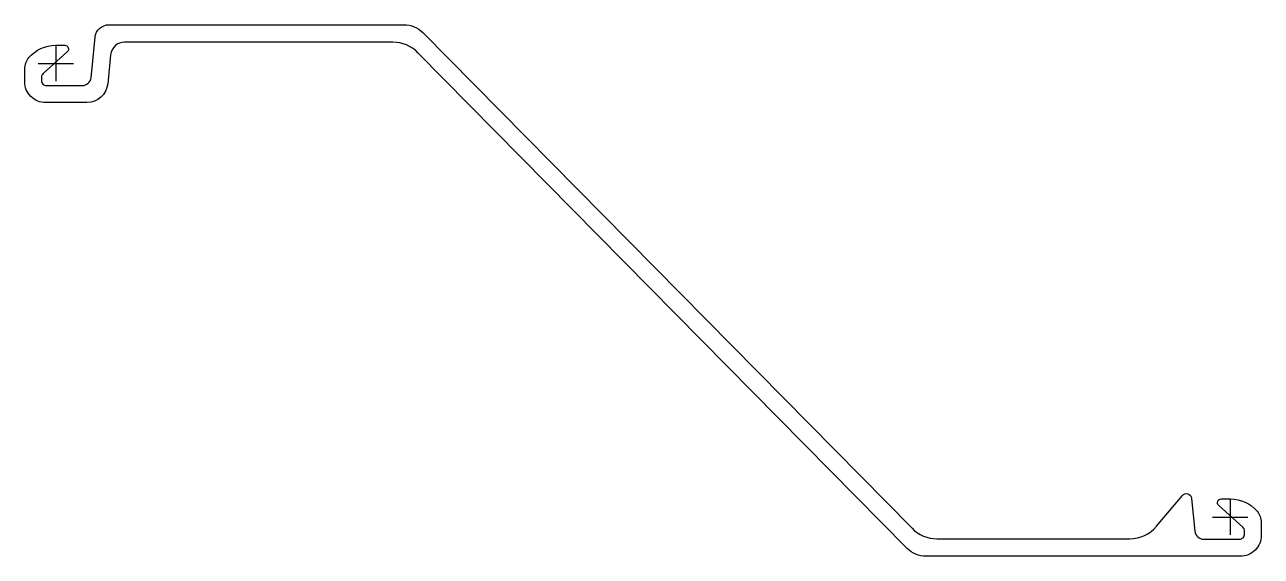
# Model space of a CAD drawing. Header units: millimetres. Extents: x -18 to 688, y -281 to 22.
import ezdxf

# ---------------------------------------------------------------- set-up
doc = ezdxf.new("R2010")
doc.units = ezdxf.units.MM
doc.header["$LTSCALE"] = 0.2

msp = doc.modelspace()

# ---------------------------------------------------------------- linework, layer by layer
at = {"flags": 128}
msp.add_lwpolyline([(206.6, 6.29, 0.200724), (192.36, 12.25), (39.18, 12.25, 0.385312), (31.22, 5.05), (29.57, -11.44, -0.385312), (17.63, -22.25), (-5.75, -22.25, -0.414214), (-17.75, -10.25), (-17.75, -3, -0.17875), (-15.35, 3.5, -0.219232), (-0.15, 10.5), (5.12, 10.5, -0.687281), (6.55, 6.79), (-7.26, -5.64, 0.212557), (-8.25, -7.87), (-8.25, -9.5, 0.414214), (-5.25, -12.5), (15.14, -12.5, 0.385312), (20.11, -8), (22.42, 15.05, -0.385312), (30.38, 22.25), (198.64, 22.25, -0.200724), (209.32, 17.78), (488.48, -265.29, 0.200724), (502.72, -271.25), (612.69, -271.25, 0.221695), (628.01, -264.11), (642.72, -246.57, -0.663701), (648.01, -248.2), (649.89, -267, 0.385312), (654.86, -271.5), (675.25, -271.5, 0.414214), (678.25, -268.5), (678.25, -266.87, 0.212557), (677.26, -264.64), (663.45, -252.21, -0.687281), (664.88, -248.5), (670.15, -248.5, -0.219232), (685.35, -255.5, -0.17875), (687.75, -262), (687.75, -269.25, -0.414214), (675.75, -281.25), (496.44, -281.25, -0.200724), (485.76, -276.78)], format="xyb", close=True, dxfattribs=at)
at = {"layer": 'DEFPOINTS'}
for p, q in [((0, 10), (0, -10)), ((10, 0), (-10, 0)), ((670, -249), (670, -269)), ((660, -259), (680, -259))]:
    msp.add_line(p, q, dxfattribs=at)

doc.saveas('drawing.dxf')
